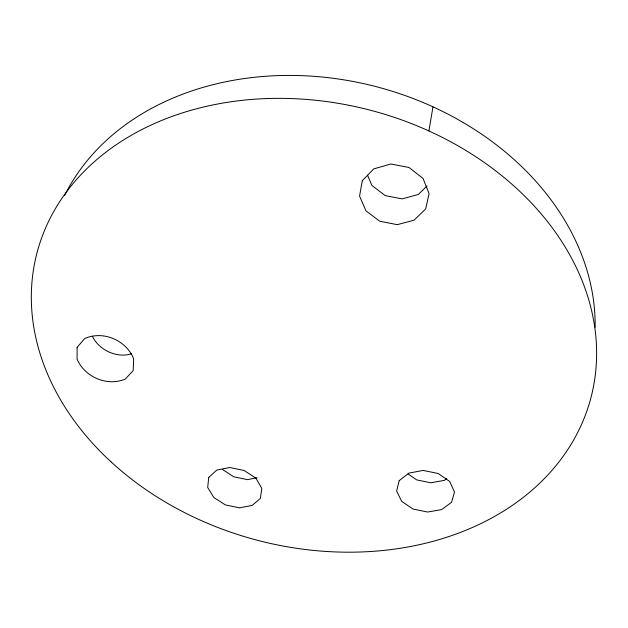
<?xml version="1.0" encoding="UTF-8"?>
<svg xmlns="http://www.w3.org/2000/svg" width="628" height="628" viewBox="0 0 628 628"><rect width="100%" height="100%" fill="white"/><g stroke="black" fill="none" stroke-linecap="round" stroke-linejoin="round"><path stroke-width="0.94" d="M428.885 130.962L432.982 106.838M427.056 185.927L418.381 194.445L402.124 198.888L385.192 195.598L371.902 185.441L367.537 175.204M446.744 478.638L444.522 480.318L430.832 482.799L416.678 479.894L408.043 473.975M131.629 353.776C116.879 358.51 98.973 350.11 92.347 336.231M257.001 477.775L247.401 479.635L233.789 476.825L222.563 469.516M64.59 195.543A277.749 219.753 14.6 0 1 372.169 85.644A277.749 219.753 14.6 0 1 595.148 327.172M77.103 347.37L77.087 359.192C84.811 377.145 107.137 386.73 125.302 379.084L133.183 370.583L133.67 358.831C126.267 340.243 103.141 330.304 84.733 338.516L77.103 347.37M208.724 477.445L207.703 487.493L213.826 497.517L225.389 504.928L239.354 507.824L252.134 505.469L260.377 498.404L261.805 488.419L255.894 478.167L244.135 470.474L229.762 467.507L216.77 470.089L208.724 477.445M362.301 180.707L359.561 196.069L365.998 210.851L379.752 221.252L397.249 224.667L414.017 220.208L425.705 208.92L429.089 193.636L423.036 178.415L409.009 167.495L390.867 163.994L373.723 168.893L362.301 180.707M399.188 480.679L396.621 491.041L401.724 501.395L413.028 509.033L427.574 512.032L441.625 509.614L451.508 502.337L454.515 492.038L449.679 481.456L438.195 473.504L423.201 470.435L408.891 473.096L399.188 480.679M110.952 461.776A286.282 222.32 14.6 0 0 585.791 414.001A286.282 222.32 14.6 0 0 245.171 100.033A286.282 222.32 14.6 0 0 110.952 461.776"/></g></svg>
